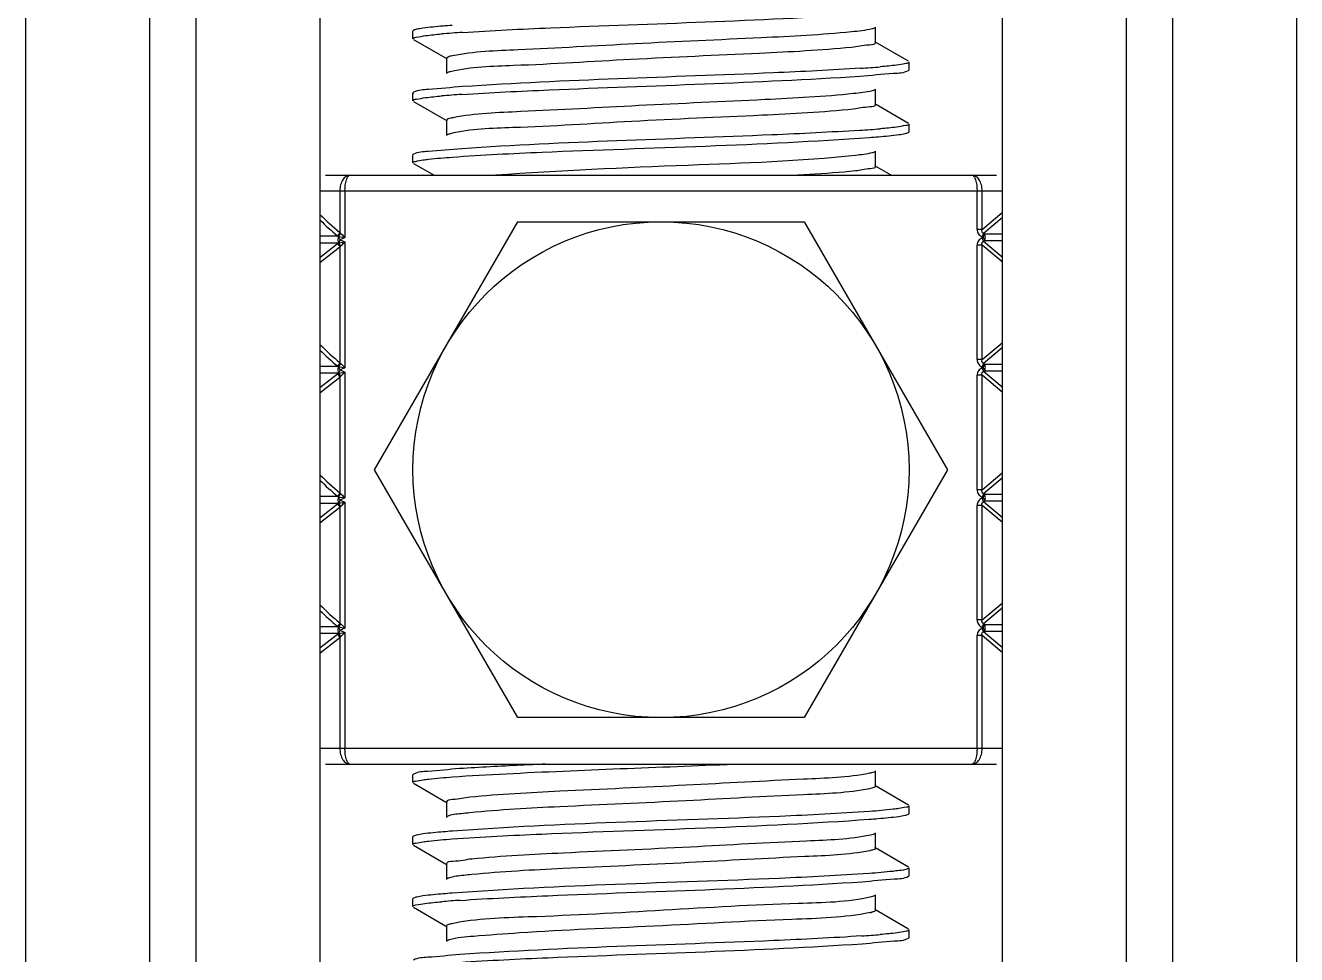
# Model space of a CAD drawing. Extents: x -409572 to -157272, y 600795 to 878326.
# Drawn here: x -397030.8 to -396725.7, y 819452 to 819675.1 of the extents above; entities that cross this region are included whole.
import ezdxf

# ---------------------------------------------------------------- set-up
doc = ezdxf.new("R2010")
doc.units = 0
doc.header["$LTSCALE"] = 1000
doc.header["$MEASUREMENT"] = 0
doc.layers.get('0').update_dxf_attribs({"linetype": 'CONTINUOUS'})

msp = doc.modelspace()

# ---------------------------------------------------------------- linework, layer by layer
at = {"linetype": 'CONTINUOUS'}
for p, q in [((-397030.76, 822308.34), (-397030.76, 819345.2)), ((-397000.99, 822308.34), (-397000.99, 819345.2)), ((-396989.83, 822308.34), (-396989.83, 819345.2)), ((-396960.07, 822308.34), (-396960.07, 819345.2)), ((-396796.35, 822308.34), (-396796.35, 819345.2)), ((-396766.59, 822308.34), (-396766.59, 819345.2)), ((-396755.43, 822308.34), (-396755.43, 819345.2)), ((-396725.66, 822308.34), (-396725.66, 819345.2)), ((-396937.6, 819673.94), (-396937.74, 819673.78)), ((-396937.74, 819671.92), (-396937.74, 819673.78)), ((-396937.74, 819671.92), (-396937.74, 819673.78)), ((-396826.73, 819670.99), (-396826.73, 819674.71)), ((-396937.6, 819671.75), (-396929.52, 819667.08)), ((-396818.82, 819666.5), (-396826.9, 819671.17)), ((-396929.69, 819667.26), (-396929.69, 819663.54)), ((-396818.82, 819664.31), (-396818.68, 819664.47)), ((-396818.68, 819664.47), (-396818.68, 819666.33)), ((-396818.68, 819664.47), (-396818.68, 819666.33)), ((-396937.6, 819659.06), (-396937.74, 819658.89)), ((-396937.74, 819657.03), (-396937.74, 819658.89)), ((-396937.74, 819657.03), (-396937.74, 819658.89)), ((-396826.73, 819656.1), (-396826.73, 819659.82)), ((-396937.6, 819656.87), (-396929.52, 819652.19)), ((-396818.82, 819651.61), (-396826.9, 819656.29)), ((-396929.69, 819652.38), (-396929.69, 819648.66)), ((-396818.82, 819649.43), (-396818.68, 819649.59)), ((-396818.68, 819649.59), (-396818.68, 819651.45)), ((-396818.68, 819649.59), (-396818.68, 819651.45)), ((-396937.6, 819644.17), (-396937.74, 819644.01)), ((-396937.74, 819642.15), (-396937.74, 819644.01)), ((-396937.74, 819642.15), (-396937.74, 819644.01)), ((-396826.73, 819641.22), (-396826.73, 819644.94)), ((-396937.6, 819641.99), (-396932.68, 819639.14)), ((-396822.98, 819639.14), (-396826.9, 819641.41)), ((-396958.76, 819639.14), (-396797.66, 819639.14)), ((-396960.07, 819635.42), (-396796.35, 819635.42)), ((-396955.3, 819635.42), (-396955.3, 819625.42)), ((-396954.06, 819635.42), (-396954.06, 819624.19)), ((-396802.36, 819626.14), (-396802.36, 819635.42)), ((-396801.12, 819626.14), (-396801.12, 819635.42)), ((-396946.95, 819568.44), (-396912.58, 819627.98)), ((-396912.58, 819627.98), (-396843.84, 819627.98)), ((-396843.84, 819627.98), (-396809.47, 819568.44)), ((-396801.12, 819626.14), (-396796.35, 819630.19)), ((-396796.35, 819628.92), (-396800.78, 819625.17)), ((-396955.2, 819625.3), (-396955.3, 819625.42)), ((-396955.15, 819625.25), (-396955.2, 819625.3)), ((-396801.12, 819626.14), (-396802.36, 819626.14)), ((-396800.78, 819625.17), (-396801.15, 819624.38)), ((-396800.89, 819624.26), (-396800.52, 819625.05)), ((-396800.52, 819625.05), (-396800.78, 819625.17)), ((-396800.52, 819625.05), (-396796.35, 819625.05)), ((-396955.69, 819624.48), (-396960.07, 819624.48)), ((-396955.72, 819622.85), (-396960.07, 819622.87)), ((-396960.07, 819619.43), (-396955.87, 819622.75)), ((-396960.07, 819618.16), (-396955.3, 819621.93)), ((-396955.72, 819622.85), (-396955.62, 819622.88)), ((-396955.62, 819624.47), (-396955.69, 819624.48)), ((-396955.62, 819622.88), (-396955.59, 819622.89)), ((-396955.6, 819624.46), (-396954.06, 819624.19)), ((-396955.25, 819623.67), (-396955.59, 819622.89)), ((-396955.59, 819622.89), (-396954.06, 819623.15)), ((-396955.3, 819621.93), (-396955.21, 819622.03)), ((-396955.3, 819621.93), (-396955.3, 819594.16)), ((-396954.06, 819624.19), (-396955.25, 819623.67)), ((-396955.25, 819623.67), (-396954.06, 819623.15)), ((-396955.21, 819622.03), (-396955.16, 819622.08)), ((-396955.16, 819622.08), (-396955.13, 819622.11)), ((-396954.06, 819623.15), (-396954.06, 819592.94)), ((-396801.12, 819622.37), (-396802.36, 819622.37)), ((-396802.36, 819594.88), (-396802.36, 819622.37)), ((-396800.89, 819624.26), (-396801.15, 819624.38)), ((-396801.15, 819624.13), (-396800.89, 819624.26)), ((-396800.78, 819623.34), (-396801.15, 819624.13)), ((-396796.35, 819618.32), (-396801.12, 819622.37)), ((-396801.12, 819594.88), (-396801.12, 819622.37)), ((-396800.89, 819624.26), (-396800.52, 819623.47)), ((-396800.78, 819623.34), (-396800.52, 819623.47)), ((-396800.78, 819623.34), (-396796.35, 819619.59)), ((-396800.52, 819623.47), (-396796.35, 819623.47)), ((-396801.12, 819594.88), (-396796.35, 819598.93)), ((-396796.35, 819597.67), (-396800.78, 819593.91)), ((-396955.2, 819594.04), (-396955.3, 819594.16)), ((-396801.12, 819594.88), (-396802.36, 819594.88)), ((-396955.69, 819593.23), (-396960.07, 819593.23)), ((-396955.72, 819591.6), (-396960.07, 819591.61)), ((-396960.07, 819588.18), (-396955.87, 819591.5)), ((-396955.72, 819591.6), (-396955.62, 819591.62)), ((-396955.62, 819593.21), (-396955.69, 819593.23)), ((-396955.62, 819591.62), (-396955.59, 819591.63)), ((-396955.6, 819593.2), (-396954.06, 819592.94)), ((-396955.25, 819592.42), (-396955.59, 819591.63)), ((-396955.59, 819591.63), (-396954.06, 819591.9)), ((-396954.06, 819592.94), (-396955.25, 819592.42)), ((-396955.25, 819592.42), (-396954.06, 819591.9)), ((-396955.15, 819594), (-396955.2, 819594.04)), ((-396954.06, 819591.9), (-396954.06, 819561.68)), ((-396801.12, 819591.12), (-396802.36, 819591.12)), ((-396802.36, 819563.63), (-396802.36, 819591.12)), ((-396800.78, 819593.91), (-396801.15, 819593.12)), ((-396800.89, 819593), (-396801.15, 819593.12)), ((-396801.15, 819592.88), (-396800.89, 819593)), ((-396800.78, 819592.09), (-396801.15, 819592.88)), ((-396796.35, 819587.07), (-396801.12, 819591.12)), ((-396801.12, 819563.63), (-396801.12, 819591.12)), ((-396800.89, 819593), (-396800.52, 819593.79)), ((-396800.89, 819593), (-396800.52, 819592.21)), ((-396800.52, 819593.79), (-396800.78, 819593.91)), ((-396800.78, 819592.09), (-396800.52, 819592.21)), ((-396800.78, 819592.09), (-396796.35, 819588.33)), ((-396800.52, 819593.79), (-396796.35, 819593.79)), ((-396800.52, 819592.21), (-396796.35, 819592.21)), ((-396960.07, 819586.91), (-396955.3, 819590.68)), ((-396955.3, 819590.68), (-396955.21, 819590.78)), ((-396955.3, 819590.68), (-396955.3, 819562.91)), ((-396955.21, 819590.78), (-396955.16, 819590.82)), ((-396955.16, 819590.82), (-396955.13, 819590.85)), ((-396912.58, 819508.91), (-396946.95, 819568.44)), ((-396809.47, 819568.44), (-396843.84, 819508.91)), ((-396801.12, 819563.63), (-396796.35, 819567.68)), ((-396796.35, 819566.42), (-396800.78, 819562.66)), ((-396955.69, 819561.98), (-396960.07, 819561.98)), ((-396955.62, 819561.96), (-396955.69, 819561.98)), ((-396955.6, 819561.95), (-396954.06, 819561.68)), ((-396955.25, 819561.16), (-396955.59, 819560.38)), ((-396955.59, 819560.38), (-396954.06, 819560.64)), ((-396955.2, 819562.79), (-396955.3, 819562.91)), ((-396954.06, 819561.68), (-396955.25, 819561.16)), ((-396955.25, 819561.16), (-396954.06, 819560.64)), ((-396955.15, 819562.75), (-396955.2, 819562.79)), ((-396954.06, 819560.64), (-396954.06, 819530.43)), ((-396801.12, 819563.63), (-396802.36, 819563.63)), ((-396800.78, 819562.66), (-396801.15, 819561.87)), ((-396800.89, 819561.75), (-396801.15, 819561.87)), ((-396801.15, 819561.62), (-396800.89, 819561.75)), ((-396800.78, 819560.83), (-396801.15, 819561.62)), ((-396800.89, 819561.75), (-396800.52, 819562.54)), ((-396800.89, 819561.75), (-396800.52, 819560.96)), ((-396800.52, 819562.54), (-396800.78, 819562.66)), ((-396800.78, 819560.83), (-396800.52, 819560.96)), ((-396800.78, 819560.83), (-396796.35, 819557.08)), ((-396800.52, 819562.54), (-396796.35, 819562.54)), ((-396800.52, 819560.96), (-396796.35, 819560.96)), ((-396955.72, 819560.34), (-396960.07, 819560.36)), ((-396960.07, 819556.92), (-396955.87, 819560.24)), ((-396960.07, 819555.65), (-396955.3, 819559.42)), ((-396955.72, 819560.34), (-396955.62, 819560.37)), ((-396955.62, 819560.37), (-396955.59, 819560.38)), ((-396955.3, 819559.42), (-396955.21, 819559.52)), ((-396955.3, 819559.42), (-396955.3, 819531.65)), ((-396955.21, 819559.52), (-396955.16, 819559.57)), ((-396955.16, 819559.57), (-396955.13, 819559.6)), ((-396801.12, 819559.86), (-396802.36, 819559.86)), ((-396802.36, 819532.38), (-396802.36, 819559.86)), ((-396796.35, 819555.81), (-396801.12, 819559.86)), ((-396801.12, 819532.38), (-396801.12, 819559.86)), ((-396801.12, 819532.38), (-396796.35, 819536.42)), ((-396796.35, 819535.16), (-396800.78, 819531.41)), ((-396955.69, 819530.72), (-396960.07, 819530.72)), ((-396955.62, 819530.7), (-396955.69, 819530.72)), ((-396955.6, 819530.69), (-396954.06, 819530.43)), ((-396955.2, 819531.53), (-396955.3, 819531.65)), ((-396954.06, 819530.43), (-396955.25, 819529.91)), ((-396955.15, 819531.49), (-396955.2, 819531.53)), ((-396801.12, 819532.38), (-396802.36, 819532.38)), ((-396800.78, 819531.41), (-396801.15, 819530.62)), ((-396800.89, 819530.49), (-396801.15, 819530.62)), ((-396801.15, 819530.37), (-396800.89, 819530.49)), ((-396800.78, 819529.58), (-396801.15, 819530.37)), ((-396800.89, 819530.49), (-396800.52, 819531.28)), ((-396800.89, 819530.49), (-396800.52, 819529.7)), ((-396800.52, 819531.28), (-396800.78, 819531.41)), ((-396800.52, 819531.28), (-396796.35, 819531.28)), ((-396955.72, 819529.09), (-396960.07, 819529.1)), ((-396960.07, 819525.67), (-396955.87, 819528.99)), ((-396960.07, 819524.4), (-396955.3, 819528.17)), ((-396955.72, 819529.09), (-396955.62, 819529.11)), ((-396955.62, 819529.11), (-396955.59, 819529.13)), ((-396955.25, 819529.91), (-396955.59, 819529.13)), ((-396955.59, 819529.13), (-396954.06, 819529.39)), ((-396955.3, 819528.17), (-396955.21, 819528.27)), ((-396955.3, 819528.17), (-396955.3, 819501.47)), ((-396955.25, 819529.91), (-396954.06, 819529.39)), ((-396955.21, 819528.27), (-396955.16, 819528.32)), ((-396955.16, 819528.32), (-396955.13, 819528.34)), ((-396954.06, 819529.39), (-396954.06, 819501.47)), ((-396801.12, 819528.61), (-396802.36, 819528.61)), ((-396802.36, 819501.47), (-396802.36, 819528.61)), ((-396796.35, 819524.56), (-396801.12, 819528.61)), ((-396801.12, 819501.47), (-396801.12, 819528.61)), ((-396800.78, 819529.58), (-396800.52, 819529.7)), ((-396800.78, 819529.58), (-396796.35, 819525.82)), ((-396800.52, 819529.7), (-396796.35, 819529.7)), ((-396843.84, 819508.91), (-396912.58, 819508.91)), ((-396796.35, 819501.47), (-396960.07, 819501.47)), ((-396958.76, 819497.75), (-396797.66, 819497.75)), ((-396937.6, 819495.34), (-396937.74, 819495.18)), ((-396937.74, 819493.32), (-396937.74, 819495.18)), ((-396937.74, 819493.32), (-396937.74, 819495.18)), ((-396826.73, 819492.39), (-396826.73, 819496.11)), ((-396937.6, 819493.16), (-396929.52, 819488.48)), ((-396818.82, 819487.9), (-396826.9, 819492.58)), ((-396929.69, 819488.67), (-396929.69, 819484.95)), ((-396818.68, 819485.88), (-396818.68, 819487.74)), ((-396818.68, 819485.88), (-396818.68, 819487.74)), ((-396818.82, 819485.72), (-396818.68, 819485.88)), ((-396937.6, 819480.46), (-396937.74, 819480.3)), ((-396937.74, 819478.44), (-396937.74, 819480.3)), ((-396937.74, 819478.44), (-396937.74, 819480.3)), ((-396937.6, 819478.27), (-396929.52, 819473.6)), ((-396826.73, 819477.51), (-396826.73, 819481.23)), ((-396818.82, 819473.02), (-396826.9, 819477.69)), ((-396929.69, 819473.79), (-396929.69, 819470.07)), ((-396818.68, 819471), (-396818.68, 819472.86)), ((-396818.68, 819471), (-396818.68, 819472.86)), ((-396818.82, 819470.83), (-396818.68, 819471)), ((-396826.73, 819462.62), (-396826.73, 819466.34)), ((-396937.6, 819465.58), (-396937.74, 819465.41)), ((-396937.74, 819463.55), (-396937.74, 819465.41)), ((-396937.74, 819463.55), (-396937.74, 819465.41)), ((-396937.6, 819463.39), (-396929.52, 819458.71)), ((-396818.82, 819458.14), (-396826.9, 819462.81)), ((-396929.69, 819458.9), (-396929.69, 819455.18)), ((-396818.68, 819456.11), (-396818.68, 819457.97)), ((-396818.68, 819456.11), (-396818.68, 819457.97)), ((-396818.82, 819455.95), (-396818.68, 819456.11))]:
    msp.add_line(p, q, dxfattribs=at)
msp.add_circle((-396878.21, 819568.44), 59.53, dxfattribs=at)
for centre, radius, start, end in [((-396908.49, 819406.53), 267.47, 93.7168, 94.7992), ((-396847.57, 819927.17), 262.91, 273.7623, 274.8008), ((-396908.75, 819394.9), 264.21, 93.7496, 94.8), ((-396847.83, 819915.52), 266.15, 273.7294, 274.8001), ((-396914.09, 819675.7), 65.01, 224.9882, 230.6634), ((-396913.79, 819675.1), 65.73, 225.2411, 230.1872), ((-396955.13, 819625.5), 1.16, 230.2237, 240.9585), ((-396955.15, 819621.84), 1.16, 119.1442, 128.3025), ((-396914.09, 819644.44), 65.01, 224.9882, 230.6634), ((-396913.79, 819643.84), 65.73, 225.2411, 230.1872), ((-396955.13, 819594.24), 1.16, 230.2237, 240.9585), ((-396955.15, 819590.58), 1.16, 119.1442, 128.3025), ((-396914.09, 819613.19), 65.01, 224.9882, 230.6634), ((-396913.79, 819612.59), 65.73, 225.2411, 230.1872), ((-396955.13, 819562.99), 1.16, 230.2237, 240.9585), ((-396955.15, 819559.33), 1.16, 119.1442, 128.3025), ((-396914.09, 819581.93), 65.01, 224.9882, 230.6634), ((-396913.79, 819581.33), 65.73, 225.2411, 230.1872), ((-396955.13, 819531.73), 1.16, 230.2237, 240.9585), ((-396955.15, 819528.07), 1.16, 119.1442, 128.3025), ((-396830.67, 819489.78), 13.07, 281.3918, 282.1324), ((-396909.37, 819209.26), 256.35, 93.8282, 94.8034), ((-396830.27, 819473), 11.14, 281.5512, 283.2684), ((-396847.13, 819713.22), 257.3, 273.8155, 274.8057)]:
    msp.add_arc(centre, radius, start, end, dxfattribs=at)
for points, knots in [([(-396925.83, 819673.44), (-396918.8, 819673.91), (-396886.96, 819675.43), (-396855.09, 819676.19), (-396830.32, 819677.85)], [0, 0, 0, 0, 0.221018, 1, 1, 1, 1]), ([(-396935.35, 819674.45), (-396935.84, 819674.38), (-396936.59, 819674.25), (-396937.36, 819674.08), (-396937.6, 819673.94)], [0, 0, 0, 0, 0.642699, 1, 1, 1, 1]), ([(-396928.36, 819675.12), (-396929.08, 819675.07), (-396931.41, 819674.89), (-396933.75, 819674.68), (-396935.35, 819674.45)], [0, 0, 0, 0, 0.307564, 1, 1, 1, 1]), ([(-396832.48, 819673.58), (-396839.69, 819672.85), (-396857.02, 819671.97), (-396883.73, 819670.81), (-396908.39, 819669.35), (-396923.11, 819668.85), (-396928.29, 819667.82)], [0, 0, 0, 0, 0.226386, 0.542344, 0.83502, 1, 1, 1, 1]), ([(-396826.9, 819674.52), (-396827.1, 819674.4), (-396828.95, 819673.9), (-396830.83, 819673.74), (-396832.48, 819673.58)], [0, 0, 0, 0, 0.123298, 1, 1, 1, 1]), ([(-396937.74, 819671.92), (-396937.74, 819672.2), (-396936.22, 819672.37), (-396935.46, 819672.58), (-396934.7, 819672.68)], [0, 0, 0, 0, 0.270608, 1, 1, 1, 1]), ([(-396826.74, 819670.99), (-396826.73, 819670.46), (-396829.69, 819670.44), (-396831.04, 819670), (-396832.48, 819669.86)], [0, 0, 0, 0, 0.265413, 1, 1, 1, 1]), ([(-396928.29, 819667.82), (-396928.64, 819667.75), (-396929.05, 819667.65), (-396929.68, 819667.41), (-396929.68, 819667.26)], [0, 0, 0, 0, 0.707754, 1, 1, 1, 1]), ([(-396832.48, 819669.86), (-396839.83, 819669.12), (-396857.48, 819668.22), (-396884.56, 819667.1), (-396909.18, 819665.49), (-396923.78, 819665.17), (-396928.7, 819664.01)], [0, 0, 0, 0, 0.229855, 0.549948, 0.842489, 1, 1, 1, 1]), ([(-396830.32, 819664.83), (-396837.3, 819664.36), (-396869.14, 819662.83), (-396901.01, 819662.06), (-396925.83, 819660.42)], [0, 0, 0, 0, 0.219595, 1, 1, 1, 1]), ([(-396818.68, 819666.33), (-396818.68, 819666.05), (-396820.17, 819665.88), (-396820.91, 819665.68), (-396821.66, 819665.58)], [0, 0, 0, 0, 0.270923, 1, 1, 1, 1]), ([(-396928.7, 819664.01), (-396928.87, 819663.97), (-396929.15, 819663.89), (-396929.42, 819663.79), (-396929.52, 819663.73)], [0, 0, 0, 0, 0.593987, 1, 1, 1, 1]), ([(-396926.03, 819658.54), (-396919.03, 819659.01), (-396887.19, 819660.54), (-396855.32, 819661.31), (-396830.51, 819662.95)], [0, 0, 0, 0, 0.219989, 1, 1, 1, 1]), ([(-396830.51, 819662.95), (-396827.8, 819663.13), (-396824.01, 819663.66), (-396819.87, 819663.71), (-396818.82, 819664.31)], [0, 0, 0, 0, 0.691216, 1, 1, 1, 1]), ([(-396925.83, 819660.42), (-396928.56, 819660.24), (-396932.37, 819659.71), (-396936.54, 819659.66), (-396937.6, 819659.06)], [0, 0, 0, 0, 0.691341, 1, 1, 1, 1]), ([(-396832.01, 819658.74), (-396839.09, 819658), (-396856.28, 819657.13), (-396882.92, 819655.95), (-396907.82, 819654.53), (-396922.76, 819653.97), (-396928.1, 819652.97)], [0, 0, 0, 0, 0.221662, 0.536163, 0.830773, 1, 1, 1, 1]), ([(-396826.9, 819659.63), (-396827.08, 819659.53), (-396828.78, 819659.05), (-396830.5, 819658.9), (-396832.01, 819658.74)], [0, 0, 0, 0, 0.125495, 1, 1, 1, 1]), ([(-396937.74, 819657.03), (-396937.74, 819657.32), (-396936.24, 819657.49), (-396935.49, 819657.69), (-396934.74, 819657.79)], [0, 0, 0, 0, 0.270808, 1, 1, 1, 1]), ([(-396826.74, 819656.1), (-396826.73, 819655.62), (-396829.44, 819655.55), (-396830.69, 819655.16), (-396832.01, 819655.02)], [0, 0, 0, 0, 0.266153, 1, 1, 1, 1]), ([(-396928.1, 819652.97), (-396928.5, 819652.9), (-396928.95, 819652.79), (-396929.68, 819652.55), (-396929.68, 819652.38)], [0, 0, 0, 0, 0.711573, 1, 1, 1, 1]), ([(-396832.01, 819655.02), (-396839.33, 819654.26), (-396857.08, 819653.35), (-396884.38, 819652.24), (-396909.2, 819650.55), (-396923.93, 819650.33), (-396928.82, 819649.1)], [0, 0, 0, 0, 0.227665, 0.549451, 0.843883, 1, 1, 1, 1]), ([(-396928.82, 819649.1), (-396928.96, 819649.06), (-396929.2, 819648.99), (-396929.43, 819648.9), (-396929.52, 819648.85)], [0, 0, 0, 0, 0.586829, 1, 1, 1, 1]), ([(-396830.51, 819649.93), (-396837.53, 819649.47), (-396869.37, 819647.94), (-396901.24, 819647.18), (-396926.03, 819645.52)], [0, 0, 0, 0, 0.220621, 1, 1, 1, 1]), ([(-396818.68, 819651.45), (-396818.68, 819651.17), (-396820.19, 819651), (-396820.94, 819650.79), (-396821.7, 819650.69)], [0, 0, 0, 0, 0.270717, 1, 1, 1, 1]), ([(-396821.11, 819648.91), (-396820.61, 819648.98), (-396819.85, 819649.12), (-396819.06, 819649.29), (-396818.82, 819649.43)], [0, 0, 0, 0, 0.643431, 1, 1, 1, 1]), ([(-396928.29, 819643.5), (-396921.12, 819644.03), (-396887.76, 819645.66), (-396854.35, 819646.32), (-396828.2, 819648.23)], [0, 0, 0, 0, 0.215118, 1, 1, 1, 1]), ([(-396828.2, 819648.23), (-396827.47, 819648.29), (-396825.11, 819648.47), (-396822.74, 819648.68), (-396821.11, 819648.91)], [0, 0, 0, 0, 0.307378, 1, 1, 1, 1]), ([(-396926.03, 819645.52), (-396928.71, 819645.34), (-396932.46, 819644.82), (-396936.56, 819644.77), (-396937.6, 819644.17)], [0, 0, 0, 0, 0.691044, 1, 1, 1, 1]), ([(-396935.33, 819642.83), (-396934.89, 819642.89), (-396932.54, 819643.18), (-396930.19, 819643.36), (-396928.29, 819643.5)], [0, 0, 0, 0, 0.191292, 1, 1, 1, 1]), ([(-396831.56, 819643.91), (-396844.88, 819642.46), (-396873.71, 819641.54), (-396902.49, 819640.25), (-396917.87, 819639.14)], [0, 0, 0, 0, 0.464865, 1, 1, 1, 1]), ([(-396826.9, 819644.75), (-396827.07, 819644.65), (-396828.61, 819644.2), (-396830.19, 819644.06), (-396831.56, 819643.91)], [0, 0, 0, 0, 0.12782, 1, 1, 1, 1]), ([(-396937.74, 819642.15), (-396937.74, 819642.38), (-396936.56, 819642.58), (-396935.94, 819642.74), (-396935.33, 819642.83)], [0, 0, 0, 0, 0.274527, 1, 1, 1, 1]), ([(-396831.56, 819640.19), (-396832.46, 819640.09), (-396837.04, 819639.65), (-396841.64, 819639.36), (-396845.34, 819639.14)], [0, 0, 0, 0, 0.195123, 1, 1, 1, 1]), ([(-396826.74, 819641.22), (-396826.73, 819640.78), (-396829.2, 819640.67), (-396830.36, 819640.32), (-396831.56, 819640.19)], [0, 0, 0, 0, 0.266951, 1, 1, 1, 1]), ([(-396952.87, 819639.14), (-396953.18, 819639.14), (-396953.88, 819638.91), (-396954.67, 819638.06), (-396955.18, 819636.84), (-396955.3, 819635.91), (-396955.3, 819635.42)], [0, 0, 0, 0, 0.195972, 0.42512, 0.697797, 1, 1, 1, 1]), ([(-396954.06, 819635.42), (-396954.06, 819636.31), (-396953.93, 819637.53), (-396953.45, 819638.79), (-396953.04, 819639.14), (-396952.87, 819639.14)], [0, 0, 0, 0, 0.657525, 0.871922, 1, 1, 1, 1]), ([(-396803.55, 819639.14), (-396803.38, 819639.14), (-396802.97, 819638.79), (-396802.49, 819637.53), (-396802.36, 819636.31), (-396802.36, 819635.42)], [0, 0, 0, 0, 0.128078, 0.342475, 1, 1, 1, 1]), ([(-396801.12, 819635.42), (-396801.12, 819635.91), (-396801.24, 819636.84), (-396801.75, 819638.06), (-396802.54, 819638.91), (-396803.24, 819639.14), (-396803.55, 819639.14)], [0, 0, 0, 0, 0.302203, 0.57488, 0.804028, 1, 1, 1, 1]), ([(-396955.15, 819625.25), (-396955.06, 819625.18), (-396954.69, 819624.83), (-396954.34, 819624.47), (-396954.06, 819624.19)], [0, 0, 0, 0, 0.225254, 1, 1, 1, 1]), ([(-396802.36, 819626.14), (-396802.36, 819625.77), (-396802.11, 819625.01), (-396801.49, 819624.54), (-396801.15, 819624.38)], [0, 0, 0, 0, 0.499355, 1, 1, 1, 1]), ([(-396800.78, 819625.17), (-396800.96, 819625.22), (-396801.25, 819625.57), (-396801.16, 819625.96), (-396801.12, 819626.14)], [0, 0, 0, 0, 0.502447, 1, 1, 1, 1]), ([(-396800.52, 819623.47), (-396800.4, 819623.71), (-396800.32, 819624.26), (-396800.4, 819624.8), (-396800.52, 819625.05)], [0, 0, 0, 0, 0.500048, 1, 1, 1, 1]), ([(-396955.6, 819624.48), (-396955.66, 819624.36), (-396955.83, 819623.85), (-396955.8, 819623.25), (-396955.62, 819622.88)], [0, 0, 0, 0, 0.236634, 1, 1, 1, 1]), ([(-396955.25, 819623.67), (-396955.28, 819623.75), (-396955.4, 819624.02), (-396955.54, 819624.28), (-396955.6, 819624.48)], [0, 0, 0, 0, 0.285481, 1, 1, 1, 1]), ([(-396955.13, 819622.11), (-396955.05, 819622.18), (-396954.68, 819622.52), (-396954.33, 819622.88), (-396954.06, 819623.15)], [0, 0, 0, 0, 0.226794, 1, 1, 1, 1]), ([(-396801.15, 819624.13), (-396801.49, 819623.97), (-396802.11, 819623.5), (-396802.36, 819622.74), (-396802.36, 819622.37)], [0, 0, 0, 0, 0.500643, 1, 1, 1, 1]), ([(-396801.12, 819622.37), (-396801.16, 819622.55), (-396801.25, 819622.94), (-396800.96, 819623.29), (-396800.78, 819623.34)], [0, 0, 0, 0, 0.49632, 1, 1, 1, 1]), ([(-396802.36, 819594.88), (-396802.36, 819594.51), (-396802.11, 819593.75), (-396801.49, 819593.28), (-396801.15, 819593.12)], [0, 0, 0, 0, 0.499355, 1, 1, 1, 1]), ([(-396800.78, 819593.91), (-396800.96, 819593.97), (-396801.25, 819594.32), (-396801.16, 819594.7), (-396801.12, 819594.88)], [0, 0, 0, 0, 0.502447, 1, 1, 1, 1]), ([(-396955.6, 819593.22), (-396955.66, 819593.11), (-396955.83, 819592.59), (-396955.8, 819592), (-396955.62, 819591.62)], [0, 0, 0, 0, 0.236634, 1, 1, 1, 1]), ([(-396955.25, 819592.42), (-396955.28, 819592.49), (-396955.4, 819592.76), (-396955.54, 819593.02), (-396955.6, 819593.22)], [0, 0, 0, 0, 0.285481, 1, 1, 1, 1]), ([(-396955.15, 819594), (-396955.06, 819593.92), (-396954.69, 819593.58), (-396954.34, 819593.22), (-396954.06, 819592.94)], [0, 0, 0, 0, 0.225254, 1, 1, 1, 1]), ([(-396955.13, 819590.85), (-396955.05, 819590.93), (-396954.68, 819591.27), (-396954.33, 819591.62), (-396954.06, 819591.9)], [0, 0, 0, 0, 0.226794, 1, 1, 1, 1]), ([(-396801.15, 819592.88), (-396801.49, 819592.72), (-396802.11, 819592.25), (-396802.36, 819591.49), (-396802.36, 819591.12)], [0, 0, 0, 0, 0.500643, 1, 1, 1, 1]), ([(-396801.12, 819591.12), (-396801.16, 819591.3), (-396801.25, 819591.68), (-396800.96, 819592.03), (-396800.78, 819592.09)], [0, 0, 0, 0, 0.49632, 1, 1, 1, 1]), ([(-396800.52, 819592.21), (-396800.4, 819592.45), (-396800.32, 819593), (-396800.4, 819593.55), (-396800.52, 819593.79)], [0, 0, 0, 0, 0.500048, 1, 1, 1, 1]), ([(-396955.6, 819561.97), (-396955.66, 819561.86), (-396955.83, 819561.34), (-396955.8, 819560.74), (-396955.62, 819560.37)], [0, 0, 0, 0, 0.236634, 1, 1, 1, 1]), ([(-396955.25, 819561.16), (-396955.28, 819561.24), (-396955.4, 819561.51), (-396955.54, 819561.77), (-396955.6, 819561.97)], [0, 0, 0, 0, 0.285481, 1, 1, 1, 1]), ([(-396955.15, 819562.75), (-396955.06, 819562.67), (-396954.69, 819562.32), (-396954.34, 819561.96), (-396954.06, 819561.68)], [0, 0, 0, 0, 0.225254, 1, 1, 1, 1]), ([(-396955.13, 819559.6), (-396955.05, 819559.67), (-396954.68, 819560.02), (-396954.33, 819560.37), (-396954.06, 819560.64)], [0, 0, 0, 0, 0.226794, 1, 1, 1, 1]), ([(-396802.36, 819563.63), (-396802.36, 819563.26), (-396802.11, 819562.5), (-396801.49, 819562.03), (-396801.15, 819561.87)], [0, 0, 0, 0, 0.499355, 1, 1, 1, 1]), ([(-396801.15, 819561.62), (-396801.49, 819561.47), (-396802.11, 819560.99), (-396802.36, 819560.24), (-396802.36, 819559.86)], [0, 0, 0, 0, 0.500643, 1, 1, 1, 1]), ([(-396800.78, 819562.66), (-396800.96, 819562.71), (-396801.25, 819563.07), (-396801.16, 819563.45), (-396801.12, 819563.63)], [0, 0, 0, 0, 0.502447, 1, 1, 1, 1]), ([(-396801.12, 819559.86), (-396801.16, 819560.04), (-396801.25, 819560.43), (-396800.96, 819560.78), (-396800.78, 819560.83)], [0, 0, 0, 0, 0.49632, 1, 1, 1, 1]), ([(-396800.52, 819560.96), (-396800.4, 819561.2), (-396800.32, 819561.75), (-396800.4, 819562.29), (-396800.52, 819562.54)], [0, 0, 0, 0, 0.500048, 1, 1, 1, 1]), ([(-396955.6, 819530.72), (-396955.66, 819530.6), (-396955.83, 819530.08), (-396955.8, 819529.49), (-396955.62, 819529.11)], [0, 0, 0, 0, 0.236634, 1, 1, 1, 1]), ([(-396955.25, 819529.91), (-396955.28, 819529.99), (-396955.4, 819530.26), (-396955.54, 819530.52), (-396955.6, 819530.72)], [0, 0, 0, 0, 0.285481, 1, 1, 1, 1]), ([(-396955.15, 819531.49), (-396955.06, 819531.42), (-396954.69, 819531.07), (-396954.34, 819530.71), (-396954.06, 819530.43)], [0, 0, 0, 0, 0.225254, 1, 1, 1, 1]), ([(-396802.36, 819532.38), (-396802.36, 819532.01), (-396802.11, 819531.25), (-396801.49, 819530.77), (-396801.15, 819530.62)], [0, 0, 0, 0, 0.499355, 1, 1, 1, 1]), ([(-396801.15, 819530.37), (-396801.49, 819530.21), (-396802.11, 819529.74), (-396802.36, 819528.98), (-396802.36, 819528.61)], [0, 0, 0, 0, 0.500643, 1, 1, 1, 1]), ([(-396800.78, 819531.41), (-396800.96, 819531.46), (-396801.25, 819531.81), (-396801.16, 819532.2), (-396801.12, 819532.38)], [0, 0, 0, 0, 0.502447, 1, 1, 1, 1]), ([(-396800.52, 819529.7), (-396800.4, 819529.95), (-396800.32, 819530.49), (-396800.4, 819531.04), (-396800.52, 819531.28)], [0, 0, 0, 0, 0.500048, 1, 1, 1, 1]), ([(-396955.13, 819528.34), (-396955.05, 819528.42), (-396954.68, 819528.76), (-396954.33, 819529.12), (-396954.06, 819529.39)], [0, 0, 0, 0, 0.226794, 1, 1, 1, 1]), ([(-396801.12, 819528.61), (-396801.16, 819528.79), (-396801.25, 819529.17), (-396800.96, 819529.53), (-396800.78, 819529.58)], [0, 0, 0, 0, 0.49632, 1, 1, 1, 1]), ([(-396955.3, 819501.47), (-396955.3, 819500.98), (-396955.18, 819500.05), (-396954.67, 819498.83), (-396953.88, 819497.98), (-396953.18, 819497.75), (-396952.87, 819497.75)], [0, 0, 0, 0, 0.302203, 0.57488, 0.804028, 1, 1, 1, 1]), ([(-396952.87, 819497.75), (-396953.04, 819497.75), (-396953.45, 819498.1), (-396953.93, 819499.36), (-396954.06, 819500.57), (-396954.06, 819501.47)], [0, 0, 0, 0, 0.128078, 0.342475, 1, 1, 1, 1]), ([(-396802.36, 819501.47), (-396802.36, 819500.57), (-396802.49, 819499.36), (-396802.97, 819498.1), (-396803.38, 819497.75), (-396803.55, 819497.75)], [0, 0, 0, 0, 0.657525, 0.871922, 1, 1, 1, 1]), ([(-396803.55, 819497.75), (-396803.24, 819497.75), (-396802.54, 819497.98), (-396801.75, 819498.83), (-396801.24, 819500.05), (-396801.12, 819500.98), (-396801.12, 819501.47)], [0, 0, 0, 0, 0.195972, 0.42512, 0.697797, 1, 1, 1, 1]), ([(-396926.55, 819496.66), (-396929.11, 819496.48), (-396932.69, 819495.99), (-396936.6, 819495.92), (-396937.6, 819495.34)], [0, 0, 0, 0, 0.690228, 1, 1, 1, 1]), ([(-396928.29, 819494.67), (-396923.99, 819494.99), (-396901.46, 819496.22), (-396878.9, 819496.99), (-396860.65, 819497.75)], [0, 0, 0, 0, 0.190688, 1, 1, 1, 1]), ([(-396906.02, 819497.75), (-396907.98, 819497.66), (-396914.83, 819497.34), (-396921.67, 819496.99), (-396926.55, 819496.66)], [0, 0, 0, 0, 0.286076, 1, 1, 1, 1]), ([(-396937.74, 819493.32), (-396937.74, 819493.55), (-396936.56, 819493.75), (-396935.94, 819493.91), (-396935.33, 819494)], [0, 0, 0, 0, 0.274524, 1, 1, 1, 1]), ([(-396935.33, 819494), (-396934.88, 819494.06), (-396932.54, 819494.35), (-396930.19, 819494.53), (-396928.29, 819494.67)], [0, 0, 0, 0, 0.191293, 1, 1, 1, 1]), ([(-396828.16, 819495.55), (-396833.37, 819494.52), (-396848.15, 819494.01), (-396872.89, 819492.56), (-396899.6, 819491.4), (-396916.92, 819490.51), (-396924.1, 819489.78)], [0, 0, 0, 0, 0.165781, 0.45908, 0.774887, 1, 1, 1, 1]), ([(-396826.9, 819495.92), (-396827.04, 819495.84), (-396827.47, 819495.7), (-396827.89, 819495.6), (-396828.16, 819495.55)], [0, 0, 0, 0, 0.387259, 1, 1, 1, 1]), ([(-396828.16, 819491.83), (-396833.37, 819490.8), (-396848.15, 819490.29), (-396872.89, 819488.83), (-396899.6, 819487.68), (-396916.92, 819486.79), (-396924.1, 819486.06)], [0, 0, 0, 0, 0.165781, 0.45908, 0.774887, 1, 1, 1, 1]), ([(-396826.74, 819492.39), (-396826.74, 819492.24), (-396827.38, 819492), (-396827.8, 819491.9), (-396828.16, 819491.83)], [0, 0, 0, 0, 0.291748, 1, 1, 1, 1]), ([(-396924.1, 819489.78), (-396925.49, 819489.64), (-396926.81, 819489.22), (-396929.69, 819489.18), (-396929.68, 819488.67)], [0, 0, 0, 0, 0.734361, 1, 1, 1, 1]), ([(-396818.68, 819487.74), (-396818.68, 819487.51), (-396819.87, 819487.31), (-396820.5, 819487.15), (-396821.11, 819487.06)], [0, 0, 0, 0, 0.274347, 1, 1, 1, 1]), ([(-396924.1, 819486.06), (-396924.78, 819485.99), (-396926.58, 819485.73), (-396928.53, 819485.71), (-396929.52, 819485.14)], [0, 0, 0, 0, 0.375377, 1, 1, 1, 1]), ([(-396928.32, 819479.79), (-396921.16, 819480.31), (-396887.82, 819481.94), (-396854.42, 819482.6), (-396828.28, 819484.51)], [0, 0, 0, 0, 0.214845, 1, 1, 1, 1]), ([(-396828.2, 819486.38), (-396835.38, 819485.85), (-396868.74, 819484.23), (-396902.16, 819483.57), (-396928.29, 819481.65)], [0, 0, 0, 0, 0.215525, 1, 1, 1, 1]), ([(-396828.28, 819484.51), (-396827.55, 819484.57), (-396825.16, 819484.75), (-396822.78, 819484.97), (-396821.14, 819485.2)], [0, 0, 0, 0, 0.307299, 1, 1, 1, 1]), ([(-396821.11, 819487.06), (-396821.56, 819487), (-396823.92, 819486.71), (-396826.28, 819486.52), (-396828.2, 819486.38)], [0, 0, 0, 0, 0.191424, 1, 1, 1, 1]), ([(-396821.14, 819485.2), (-396820.63, 819485.27), (-396819.86, 819485.4), (-396819.06, 819485.57), (-396818.82, 819485.72)], [0, 0, 0, 0, 0.643818, 1, 1, 1, 1]), ([(-396928.29, 819481.65), (-396929.01, 819481.6), (-396931.36, 819481.41), (-396933.71, 819481.2), (-396935.33, 819480.97)], [0, 0, 0, 0, 0.307528, 1, 1, 1, 1]), ([(-396937.74, 819478.44), (-396937.74, 819478.67), (-396936.56, 819478.87), (-396935.94, 819479.03), (-396935.34, 819479.11)], [0, 0, 0, 0, 0.274583, 1, 1, 1, 1]), ([(-396935.33, 819480.97), (-396935.83, 819480.9), (-396936.58, 819480.77), (-396937.36, 819480.6), (-396937.6, 819480.46)], [0, 0, 0, 0, 0.643035, 1, 1, 1, 1]), ([(-396935.34, 819479.11), (-396934.89, 819479.18), (-396932.56, 819479.46), (-396930.21, 819479.65), (-396928.32, 819479.79)], [0, 0, 0, 0, 0.191287, 1, 1, 1, 1]), ([(-396827.92, 819480.72), (-396832.94, 819479.64), (-396847.48, 819479.21), (-396871.98, 819477.69), (-396898.8, 819476.56), (-396916.29, 819475.66), (-396923.62, 819474.95)], [0, 0, 0, 0, 0.160645, 0.451989, 0.769743, 1, 1, 1, 1]), ([(-396826.9, 819481.04), (-396827.02, 819480.97), (-396827.36, 819480.85), (-396827.71, 819480.76), (-396827.92, 819480.72)], [0, 0, 0, 0, 0.396009, 1, 1, 1, 1]), ([(-396828.09, 819476.96), (-396833.2, 819475.93), (-396847.79, 819475.44), (-396872.3, 819473.97), (-396898.98, 819472.83), (-396916.35, 819471.94), (-396923.62, 819471.23)], [0, 0, 0, 0, 0.163506, 0.454907, 0.771081, 1, 1, 1, 1]), ([(-396826.74, 819477.51), (-396826.74, 819477.38), (-396827.26, 819477.14), (-396827.62, 819477.06), (-396827.92, 819477)], [0, 0, 0, 0, 0.29759, 1, 1, 1, 1]), ([(-396923.62, 819474.95), (-396925.13, 819474.8), (-396926.55, 819474.33), (-396929.69, 819474.33), (-396929.68, 819473.79)], [0, 0, 0, 0, 0.735005, 1, 1, 1, 1]), ([(-396821.14, 819472.17), (-396821.59, 819472.11), (-396823.97, 819471.82), (-396826.35, 819471.63), (-396828.28, 819471.49)], [0, 0, 0, 0, 0.191494, 1, 1, 1, 1]), ([(-396818.68, 819472.86), (-396818.68, 819472.78), (-396819.55, 819472.23), (-396820.36, 819472.28), (-396821.14, 819472.17)], [0, 0, 0, 0, 0.089011, 1, 1, 1, 1]), ([(-396929.16, 819470.4), (-396929.23, 819470.38), (-396929.36, 819470.34), (-396929.47, 819470.28), (-396929.52, 819470.25)], [0, 0, 0, 0, 0.560435, 1, 1, 1, 1]), ([(-396923.62, 819471.23), (-396924.26, 819471.16), (-396926.12, 819470.95), (-396928, 819470.78), (-396929.16, 819470.4)], [0, 0, 0, 0, 0.346657, 1, 1, 1, 1]), ([(-396828.28, 819471.49), (-396835.47, 819470.97), (-396868.82, 819469.34), (-396902.21, 819468.69), (-396928.32, 819466.77)], [0, 0, 0, 0, 0.21594, 1, 1, 1, 1]), ([(-396926.48, 819465.03), (-396919.45, 819465.51), (-396887.29, 819467.06), (-396855.09, 819467.81), (-396830.01, 819469.51)], [0, 0, 0, 0, 0.219125, 1, 1, 1, 1]), ([(-396830.01, 819469.51), (-396827.42, 819469.69), (-396823.79, 819470.19), (-396819.83, 819470.25), (-396818.82, 819470.83)], [0, 0, 0, 0, 0.690459, 1, 1, 1, 1]), ([(-396935.34, 819466.09), (-396935.83, 819466.02), (-396936.59, 819465.89), (-396937.36, 819465.72), (-396937.6, 819465.58)], [0, 0, 0, 0, 0.642904, 1, 1, 1, 1]), ([(-396928.32, 819466.77), (-396929.04, 819466.71), (-396931.38, 819466.53), (-396933.73, 819466.32), (-396935.34, 819466.09)], [0, 0, 0, 0, 0.307539, 1, 1, 1, 1]), ([(-396826.9, 819466.16), (-396827, 819466.1), (-396827.27, 819465.99), (-396827.55, 819465.92), (-396827.71, 819465.88)], [0, 0, 0, 0, 0.405964, 1, 1, 1, 1]), ([(-396937.74, 819463.55), (-396937.74, 819463.83), (-396936.31, 819464), (-396935.59, 819464.2), (-396934.86, 819464.29)], [0, 0, 0, 0, 0.271491, 1, 1, 1, 1]), ([(-396827.71, 819465.88), (-396833.44, 819464.53), (-396850.25, 819464.3), (-396877.64, 819462.62), (-396905.32, 819461.08), (-396922.43, 819460.68), (-396928.43, 819459.43)], [0, 0, 0, 0, 0.174762, 0.494833, 0.817817, 1, 1, 1, 1]), ([(-396828.04, 819462.09), (-396834.18, 819460.83), (-396851.6, 819460.45), (-396879.55, 819458.69), (-396905.11, 819457.8), (-396921.45, 819456.5), (-396927.13, 819456.1), (-396929.01, 819455.57)], [0, 0, 0, 0, 0.185871, 0.51286, 0.832554, 0.942221, 1, 1, 1, 1]), ([(-396826.74, 819462.62), (-396826.74, 819462.51), (-396827.15, 819462.29), (-396827.46, 819462.22), (-396827.71, 819462.16)], [0, 0, 0, 0, 0.304804, 1, 1, 1, 1]), ([(-396928.43, 819459.43), (-396928.75, 819459.36), (-396929.13, 819459.27), (-396929.68, 819459.04), (-396929.68, 819458.9)], [0, 0, 0, 0, 0.704965, 1, 1, 1, 1]), ([(-396818.68, 819457.97), (-396818.68, 819457.7), (-396820.1, 819457.52), (-396820.82, 819457.33), (-396821.54, 819457.24)], [0, 0, 0, 0, 0.271562, 1, 1, 1, 1]), ([(-396929.01, 819455.57), (-396929.11, 819455.54), (-396929.28, 819455.48), (-396929.45, 819455.41), (-396929.52, 819455.37)], [0, 0, 0, 0, 0.574666, 1, 1, 1, 1]), ([(-396926.5, 819450.15), (-396919.45, 819450.63), (-396887.26, 819452.18), (-396855.02, 819452.92), (-396829.91, 819454.63)], [0, 0, 0, 0, 0.219209, 1, 1, 1, 1]), ([(-396830.01, 819456.49), (-396837.06, 819456.01), (-396869.22, 819454.46), (-396901.42, 819453.72), (-396926.48, 819452.01)], [0, 0, 0, 0, 0.219533, 1, 1, 1, 1]), ([(-396829.91, 819454.63), (-396827.34, 819454.81), (-396823.74, 819455.31), (-396819.82, 819455.37), (-396818.82, 819455.95)], [0, 0, 0, 0, 0.690288, 1, 1, 1, 1]), ([(-396926.48, 819452.01), (-396929.06, 819451.84), (-396932.66, 819451.34), (-396936.6, 819451.27), (-396937.6, 819450.69)], [0, 0, 0, 0, 0.69034, 1, 1, 1, 1])]:
    msp.add_open_spline(points, degree=3, knots=knots, dxfattribs=at)
for points in [[(-396934.7, 819672.68), (-396933.42, 819672.84), (-396932.15, 819672.96), (-396930.87, 819673.07)], [(-396821.66, 819665.58), (-396822.96, 819665.42), (-396824.26, 819665.29), (-396825.57, 819665.18)], [(-396934.74, 819657.79), (-396933.45, 819657.95), (-396932.15, 819658.07), (-396930.86, 819658.18)], [(-396821.7, 819650.69), (-396822.98, 819650.53), (-396824.27, 819650.41), (-396825.55, 819650.3)], [(-396955.3, 819625.42), (-396955.38, 819625.1), (-396955.6, 819624.79), (-396955.87, 819624.61)], [(-396955.2, 819625.3), (-396955.27, 819624.99), (-396955.45, 819624.69), (-396955.69, 819624.48)], [(-396955.62, 819624.47), (-396955.4, 819624.68), (-396955.22, 819624.96), (-396955.15, 819625.25)], [(-396955.3, 819621.93), (-396955.38, 819622.25), (-396955.6, 819622.56), (-396955.87, 819622.75)], [(-396955.21, 819622.03), (-396955.28, 819622.35), (-396955.47, 819622.65), (-396955.72, 819622.85)], [(-396955.16, 819622.08), (-396955.23, 819622.38), (-396955.39, 819622.67), (-396955.62, 819622.88)], [(-396955.13, 819622.11), (-396955.2, 819622.4), (-396955.37, 819622.68), (-396955.59, 819622.89)], [(-396955.3, 819594.16), (-396955.38, 819593.84), (-396955.6, 819593.54), (-396955.87, 819593.35)], [(-396955.3, 819590.68), (-396955.38, 819591), (-396955.6, 819591.31), (-396955.87, 819591.5)], [(-396955.21, 819590.78), (-396955.28, 819591.09), (-396955.47, 819591.4), (-396955.72, 819591.6)], [(-396955.2, 819594.04), (-396955.27, 819593.73), (-396955.45, 819593.43), (-396955.69, 819593.23)], [(-396955.62, 819593.21), (-396955.4, 819593.42), (-396955.22, 819593.7), (-396955.15, 819594)], [(-396955.16, 819590.82), (-396955.23, 819591.12), (-396955.39, 819591.42), (-396955.62, 819591.62)], [(-396955.13, 819590.85), (-396955.2, 819591.15), (-396955.37, 819591.43), (-396955.59, 819591.63)], [(-396955.3, 819562.91), (-396955.38, 819562.59), (-396955.6, 819562.28), (-396955.87, 819562.1)], [(-396955.2, 819562.79), (-396955.27, 819562.48), (-396955.45, 819562.18), (-396955.69, 819561.98)], [(-396955.62, 819561.96), (-396955.4, 819562.17), (-396955.22, 819562.45), (-396955.15, 819562.75)], [(-396955.3, 819559.42), (-396955.38, 819559.75), (-396955.6, 819560.05), (-396955.87, 819560.24)], [(-396955.21, 819559.52), (-396955.28, 819559.84), (-396955.47, 819560.14), (-396955.72, 819560.34)], [(-396955.16, 819559.57), (-396955.23, 819559.87), (-396955.39, 819560.16), (-396955.62, 819560.37)], [(-396955.13, 819559.6), (-396955.2, 819559.89), (-396955.37, 819560.18), (-396955.59, 819560.38)], [(-396955.3, 819531.65), (-396955.38, 819531.33), (-396955.6, 819531.03), (-396955.87, 819530.84)], [(-396955.2, 819531.53), (-396955.27, 819531.22), (-396955.45, 819530.92), (-396955.69, 819530.72)], [(-396955.62, 819530.7), (-396955.4, 819530.91), (-396955.22, 819531.19), (-396955.15, 819531.49)], [(-396955.3, 819528.17), (-396955.38, 819528.49), (-396955.6, 819528.8), (-396955.87, 819528.99)], [(-396955.21, 819528.27), (-396955.28, 819528.58), (-396955.47, 819528.89), (-396955.72, 819529.09)], [(-396955.16, 819528.32), (-396955.23, 819528.61), (-396955.39, 819528.91), (-396955.62, 819529.11)], [(-396955.13, 819528.34), (-396955.2, 819528.64), (-396955.37, 819528.92), (-396955.59, 819529.13)], [(-396934.86, 819464.29), (-396933.53, 819464.47), (-396932.18, 819464.59), (-396930.83, 819464.71)], [(-396821.54, 819457.24), (-396822.88, 819457.06), (-396824.23, 819456.94), (-396825.57, 819456.82)]]:
    msp.add_open_spline(points, degree=3, dxfattribs=at)

doc.saveas('drawing.dxf')
